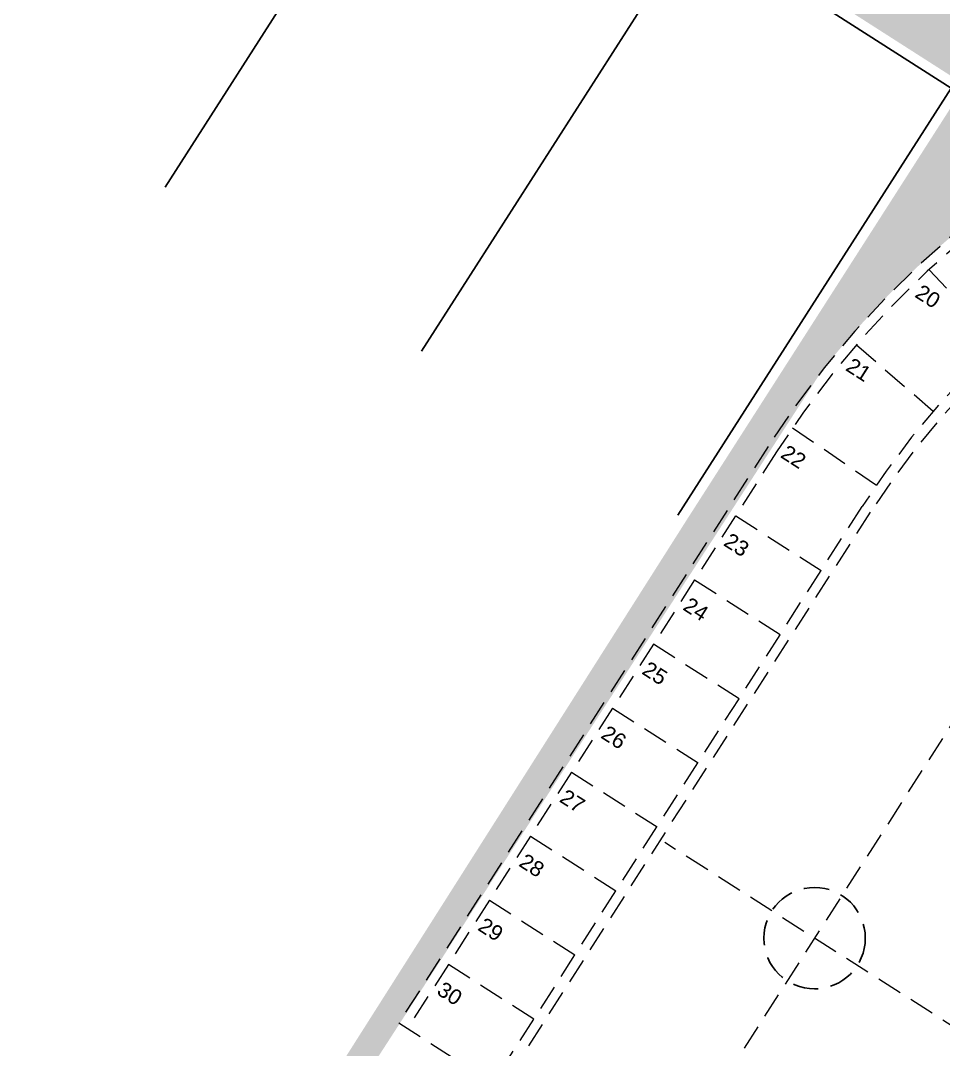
# Model space of a CAD drawing. Header units: inches. Extents: x 249 to 1192, y -18 to 440.
# Drawn here: x 917.16 to 926.26, y 72.29 to 82.44 of the extents above; entities that cross this region are included whole.
import ezdxf

# ---------------------------------------------------------------- set-up
doc = ezdxf.new("R2010")
doc.units = ezdxf.units.IN
doc.header["$MEASUREMENT"] = 0
doc.linetypes.add('CENTER2', pattern=[1.125, 0.75, -0.125, 0.125, -0.125])
doc.linetypes.add('DASHED2', pattern=[0.375, 0.25, -0.125])
for name, color, linetype in [('AS', 15, 'CENTER2'), ('KENDARAAN', 9, 'Continuous'), ('RUMPUT', 86, 'Continuous')]:
    doc.layers.add(name, color=color, linetype=linetype)
doc.layers.add('DINDING', color=6, linetype='Continuous', lineweight=0)
doc.layers.add('TEXT (KET. RUANG)', color=7, linetype='Continuous', lineweight=5)
doc.styles.get("Standard").update_dxf_attribs({"font": 'arial.ttf'})
pattern_1 = [(57.36874968947846, (0, 0), (-0.0535506494527033, 0.244197313478704), [0.046875, -0.30667839075]), (12.36874968947846, (0, 0), (-0.05355064946683093, 0.2441973135431277), [0.04687499999999999, -0.203125]), (102.3687496894784, (0, 0), (-0.2441973135431277, -0.05355064946683093), [0.04687499999999999, -0.203125])]

# ---------------------------------------------------------------- blocks, each defined once
blk = doc.blocks.new('LT1')
at = {"layer": 'AS', "linetype": 'DASHED2'}
blk.add_circle((690.8077683769638, 97.17096387470926), 0.5, dxfattribs=at)
at = {"layer": 'DINDING', "linetype": 'DASHED2'}
for points in [[(697.107768376964, 110.3074566602388, 0.4142135623730915), (687.8077683769642, 101.0074566602389), (687.8077683769641, 94.25853849603962)], [(697.107768376964, 110.2074566602388, 0.4142135623730941), (687.9077683769641, 101.0074566602389), (687.9077683769641, 94.25853849603962)], [(688.907768376964, 91.00745666023883), (688.907768376964, 101.0074566602389, -0.4142135623730919), (697.107768376964, 109.207456660239), (697.8208333389001, 109.207456660239)], [(689.007768376964, 91.00745666023883), (689.007768376964, 101.0074566602389, -0.414213562373095), (697.107768376964, 109.1074566602389), (697.7839154115603, 109.1074566602389)], [(697.107768376964, 107.3074566602391, 0.4142135623730924), (690.8077683769638, 101.0074566602389), (690.8077683769638, 91.00745666023883)]]:
    blk.add_lwpolyline(points, format="xyb", dxfattribs=at)
for points in [[(688.2061349884813, 103.3314452611245), (689.1737038350553, 103.0788378045065)], [(688.001902424667, 102.3201657897866), (688.9916704629601, 102.1774800148358)], [(687.9121814085495, 101.2923782394927), (688.9117017312032, 101.2614085026173)], [(687.9077683769641, 100.2585384960396), (688.907768376964, 100.2585384960396)], [(687.9077683769641, 99.50853849603962), (688.907768376964, 99.50853849603962)], [(687.9077683769641, 98.75853849603962), (688.907768376964, 98.75853849603962)], [(687.9077683769641, 98.00853849603962), (688.907768376964, 98.00853849603962)], [(687.9077683769641, 97.25853849603962), (688.907768376964, 97.25853849603962)], [(692.5577683769638, 97.17242466039247), (689.0577708156991, 97.16950309106173)], [(687.9077683769641, 96.50853849603962), (688.907768376964, 96.50853849603962)], [(687.9077683769641, 95.75853849603962), (688.907768376964, 95.75853849603962)], [(687.9077683769641, 95.00853849603962), (688.907768376964, 95.00853849603962)], [(687.8077683769641, 94.25853849603962), (688.907768376964, 94.25853849603962)]]:
    blk.add_lwpolyline(points, dxfattribs=at)
at = {"layer": 'TEXT (KET. RUANG)', "linetype": 'DASHED2'}
for s, p in [('20', (688.219334608773, 103.027531635875)), ('21', (688.0349100060149, 102.0503825184963)), ('22', (687.9572734332445, 100.9818259037736)), ('23', (687.952860401659, 99.94798616032054)), ('24', (687.9572734332445, 99.19798616032054)), ('25', (687.9572734332445, 98.44798616032054)), ('26', (687.9572734332445, 97.69798616032054)), ('27', (687.952860401659, 96.94798616032054)), ('28', (687.9572734332445, 96.19798616032054)), ('29', (687.9572734332445, 95.44798616032054)), ('30', (687.9572734332445, 94.69798616032054))]:
    blk.add_text(s, height=0.1507495216806189, dxfattribs=at).set_placement(p)

msp = doc.modelspace()

# ---------------------------------------------------------------- hatches: boundary and pattern name
at = {"layer": 'RUMPUT'}
h = msp.add_hatch(dxfattribs=at)
h.set_pattern_fill('GRASS', color=256, scale=0.25, angle=-32.63125031052153, style=0)
h.set_pattern_definition(pattern_1)
edge = h.paths.add_edge_path(flags=17)
edge.add_line((928.2641801358429, 87.77966679945874), (928.2102571162511, 87.69545095796715))
edge.add_line((928.2102571162511, 87.69545095796715), (927.4523145428277, 88.18075813429114))
edge.add_line((927.4523145428277, 88.18075813429114), (927.9376217191518, 88.93870070771442))
edge.add_line((927.9376217191518, 88.93870070771442), (944.9810419464964, 115.3713075449288))
edge.add_line((944.9810419464964, 115.3713075449288), (944.6881731201454, 115.5588301200329))
edge.add_line((944.6881731201454, 115.5588301200329), (940.4070226355534, 108.5805976980109))
edge.add_line((940.4070226355534, 108.5805976980109), (924.7936289507031, 90.12836316794235))
edge.add_line((924.7936289507031, 90.12836316794235), (906.9246372932737, 96.97757937312682))
edge.add_line((906.9246372932737, 96.97757937312682), (902.6198956972332, 99.28170147302345))
edge.add_line((902.6198956972332, 99.28170147302345), (887.5537847216924, 69.67303889785137))
edge.add_line((887.5537847216924, 69.67303889785137), (887.5839640358097, 69.65371522052908))
edge.add_line((887.5839640358097, 69.65371522052908), (891.466421446403, 75.71725580791895))
edge.add_line((891.466421446403, 75.71725580791895), (893.1507382762345, 74.6387954160869))
edge.add_line((893.1507382762345, 74.6387954160869), (895.8468892558133, 78.84958749066337))
edge.add_line((895.8468892558133, 78.84958749066337), (898.4575803420505, 77.17797388332485))
edge.add_line((898.4575803420505, 77.17797388332485), (900.9840555867966, 75.56028329557753))
edge.add_line((900.9840555867966, 75.56028329557753), (903.1766002224103, 74.15640695535856))
edge.add_line((903.1766002224103, 74.15640695535856), (906.0370060762891, 72.32490212008338))
edge.add_line((906.0370060762891, 72.32490212008338), (908.5634813210349, 70.70721153233623))
edge.add_line((908.5634813210349, 70.70721153233623), (911.0899565657808, 69.08952094458907))
edge.add_arc((911.5752637421049, 69.84746351801277), 0.8999999999999068, 237.3687496894809, 417.3687496894814)
edge.add_line((912.060570918429, 70.60540609143649), (909.5340956736832, 72.22309667918358))
edge.add_line((909.5340956736832, 72.22309667918358), (907.0076204289373, 73.84078726693082))
edge.add_line((907.0076204289373, 73.84078726693082), (905.4287087104201, 74.85175724624926))
edge.add_line((905.4287087104201, 74.85175724624926), (904.4811451841913, 75.45847785467842))
edge.add_line((904.4811451841913, 75.45847785467842), (901.9546699394457, 77.07616844242597))
edge.add_line((901.9546699394457, 77.07616844242597), (899.4281946946996, 78.69385903017334))
edge.add_line((899.4281946946996, 78.69385903017334), (896.8175036084624, 80.36547263751206))
edge.add_line((896.8175036084624, 80.36547263751206), (899.5136545880416, 84.57626471208866))
edge.add_line((899.5136545880416, 84.57626471208866), (897.8293377582106, 85.65472510392057))
edge.add_line((897.8293377582106, 85.65472510392057), (901.711795168804, 91.71826569131034))
edge.add_line((901.711795168804, 91.71826569131034), (903.396111998635, 90.63980529947843))
edge.add_line((903.396111998635, 90.63980529947843), (906.0922629782137, 94.85059737405518))
edge.add_line((906.0922629782137, 94.85059737405518), (921.3353302881803, 85.09053082797953))
edge.add_line((921.3353302881803, 85.09053082797953), (926.4724966191636, 81.8012266328933))
edge.add_line((926.4724966191636, 81.8012266328933), (923.7225291895686, 77.50638515495434))
edge.add_line((923.7225291895686, 77.50638515495434), (919.4630514694381, 70.79575980628869))
edge.add_line((919.4630514694381, 70.79575980628869), (919.6768221338964, 70.6588834238465))
edge.add_line((919.6768221338964, 70.6588834238465), (925.0547665600768, 78.97698642392996))
edge.add_arc((932.3615963517668, 73.22370576023272), 9.300000000000063, 66.3350080141156, 141.7836714338509, ccw=False)
edge.add_line((936.0945068641443, 81.74165029554075), (936.5596564253326, 82.46811112825382))
edge.add_line((936.5596564253326, 82.46811112825382), (928.2641801358429, 87.77966679945874))
edge = h.paths.add_edge_path()
edge.add_arc((902.0036540352788, 51.04019550044824), 2.899999999999944, 21.48045213667681, 57.36874968948014)
edge.add_line((903.5674216034345, 53.48245490370259), (886.5721298860624, 64.36446275412109))
edge.add_line((886.5721298860624, 64.36446275412109), (889.2682808656411, 68.575254828697))
edge.add_line((889.2682808656411, 68.575254828697), (887.5537847216924, 69.67303889785137))
edge.add_line((887.5537847216924, 69.67303889785137), (884.8649772892379, 64.38886223630908))
edge.add_line((884.8649772892379, 64.38886223630908), (899.8177184374615, 52.38925393144922))
edge.add_line((899.8177184374615, 52.38925393144922), (892.7388052037916, 34.03850843705635))
edge.add_line((892.7388052037916, 34.03850843705635), (893.045840120689, 33.8974270920169))
edge.add_line((893.045840120689, 33.8974270920169), (904.7022274439962, 52.10212843513062))
edge = h.paths.add_edge_path()
edge.add_arc((936.7399936000423, 45.06376926786742), 1.89999999999996, 57.36874968947894, 147.3687496894797)
edge.add_line((935.1398926117033, 46.08830664010732), (918.367172414215, 19.89302387901222))
edge.add_line((918.367172414215, 19.89302387901222), (918.7450692695429, 19.62800377191144))
edge.add_line((918.7450692695429, 19.62800377191144), (936.7549778665605, 42.71331442345686))
edge.add_line((936.7549778665605, 42.71331442345686), (952.0053637954163, 30.06494154661328))
edge.add_line((952.0053637954163, 30.06494154661328), (952.4805707531593, 32.5023109921315))
edge.add_line((952.4805707531593, 32.5023109921315), (994.0278929164667, 85.51311961030572))
edge.add_line((994.0278929164667, 85.51311961030572), (953.000433015902, 112.1961135678978))
edge.add_line((953.000433015902, 112.1961135678978), (949.1372720901161, 114.3550084164287))
edge.add_line((949.1372720901161, 114.3550084164287), (945.2741111643297, 116.5139032649596))
edge.add_line((945.2741111643297, 116.5139032649596), (940.4070226355534, 108.5805976980109))
edge.add_line((940.4070226355534, 108.5805976980109), (924.7936289507031, 90.12836316794235))
edge.add_line((924.7936289507031, 90.12836316794235), (906.9246372932737, 96.97757937312682))
edge.add_line((906.9246372932737, 96.97757937312682), (902.6198956972332, 99.28170147302345))
edge.add_line((902.6198956972332, 99.28170147302345), (887.5537847216924, 69.67303889785137))
edge.add_line((887.5537847216924, 69.67303889785137), (887.5839640358097, 69.65371522052908))
edge.add_line((887.5839640358097, 69.65371522052908), (891.466421446403, 75.71725580791895))
edge.add_line((891.466421446403, 75.71725580791895), (893.1507382762345, 74.6387954160869))
edge.add_line((893.1507382762345, 74.6387954160869), (895.8468892558133, 78.84958749066337))
edge.add_line((895.8468892558133, 78.84958749066337), (898.4575803420505, 77.17797388332485))
edge.add_line((898.4575803420505, 77.17797388332485), (900.9840555867966, 75.56028329557753))
edge.add_line((900.9840555867966, 75.56028329557753), (903.1766002224103, 74.15640695535856))
edge.add_line((903.1766002224103, 74.15640695535856), (906.0370060762891, 72.32490212008338))
edge.add_line((906.0370060762891, 72.32490212008338), (908.5634813210349, 70.70721153233623))
edge.add_line((908.5634813210349, 70.70721153233623), (911.0899565657808, 69.08952094458907))
edge.add_arc((911.5752637421049, 69.84746351801277), 0.8999999999999068, 237.3687496894809, 417.3687496894814)
edge.add_line((912.060570918429, 70.60540609143649), (909.5340956736832, 72.22309667918358))
edge.add_line((909.5340956736832, 72.22309667918358), (907.0076204289373, 73.84078726693082))
edge.add_line((907.0076204289373, 73.84078726693082), (905.4287087104201, 74.85175724624926))
edge.add_line((905.4287087104201, 74.85175724624926), (904.4811451841913, 75.45847785467842))
edge.add_line((904.4811451841913, 75.45847785467842), (901.9546699394457, 77.07616844242597))
edge.add_line((901.9546699394457, 77.07616844242597), (899.4281946946996, 78.69385903017334))
edge.add_line((899.4281946946996, 78.69385903017334), (896.8175036084624, 80.36547263751206))
edge.add_line((896.8175036084624, 80.36547263751206), (899.5136545880416, 84.57626471208866))
edge.add_line((899.5136545880416, 84.57626471208866), (897.8293377582106, 85.65472510392057))
edge.add_line((897.8293377582106, 85.65472510392057), (901.711795168804, 91.71826569131034))
edge.add_line((901.711795168804, 91.71826569131034), (903.396111998635, 90.63980529947843))
edge.add_line((903.396111998635, 90.63980529947843), (906.0922629782137, 94.85059737405518))
edge.add_line((906.0922629782137, 94.85059737405518), (921.3353302881803, 85.09053082797953))
edge.add_line((921.3353302881803, 85.09053082797953), (926.4724966191636, 81.8012266328933))
edge.add_line((926.4724966191636, 81.8012266328933), (923.7225291895686, 77.50638515495434))
edge.add_line((923.7225291895686, 77.50638515495434), (919.4630514694381, 70.79575980628869))
edge.add_line((919.4630514694381, 70.79575980628869), (919.6768221338964, 70.6588834238465))
edge.add_line((919.6768221338964, 70.6588834238465), (925.0547665600768, 78.97698642392996))
edge.add_arc((932.3615963517668, 73.22370576023272), 9.300000000000063, 66.3350080141156, 141.7836714338509, ccw=False)
edge.add_line((936.0945068641443, 81.74165029554075), (936.5596564253326, 82.46811112825382))
edge.add_line((936.5596564253326, 82.46811112825382), (928.2641801358429, 87.77966679945874))
edge.add_line((928.2641801358429, 87.77966679945874), (928.2102571162511, 87.69545095796715))
edge.add_line((928.2102571162511, 87.69545095796715), (927.4523145428277, 88.18075813429114))
edge.add_line((927.4523145428277, 88.18075813429114), (927.9376217191518, 88.93870070771442))
edge.add_line((927.9376217191518, 88.93870070771442), (944.9810419464964, 115.3713075449288))
edge.add_line((944.9810419464964, 115.3713075449288), (944.8968261050047, 115.4252305645203))
edge.add_line((944.8968261050047, 115.4252305645203), (945.3821332813288, 116.1831731379438))
edge.add_line((945.3821332813288, 116.1831731379438), (945.0378815538876, 115.2746288968673))
edge.add_line((945.0378815538876, 115.2746288968673), (966.3961127163827, 101.4809171293647))
edge.add_line((966.3961127163827, 101.4809171293647), (987.2184795251612, 88.14845053534901))
edge.add_line((987.2184795251612, 88.14845053534901), (987.7848094723097, 89.0329327735874))
edge.add_line((987.7848094723097, 89.0329327735874), (987.302433925307, 88.09412145713429))
edge.add_line((987.302433925307, 88.09412145713429), (987.9761557069371, 87.66273134038346))
edge.add_line((987.9761557069371, 87.66273134038346), (989.8828169332337, 86.56062110194841))
edge.add_line((989.8828169332337, 86.56062110194841), (990.4566952614961, 86.19316942314298))
edge.add_line((990.4566952614961, 86.19316942314298), (978.5775728439762, 67.60634550868166))
edge.add_line((978.5775728439762, 67.60634550868166), (977.5716846833689, 68.26077967617172))
edge.add_line((977.5716846833689, 68.26077967617172), (973.9826760007685, 62.8408073817882))
edge.add_arc((963.9830200851626, 69.08097359424411), 11.78697555735094, 271.6088435800943, 328.0342658814109, ccw=False)
edge.add_line((964.3139503599157, 57.29864453998494), (963.9111392153795, 57.18526117887534))
edge.add_line((963.9111392153795, 57.18526117887534), (963.6031439829555, 56.90197414856324))
edge.add_line((963.6031439829555, 56.90197414856324), (962.2875738019668, 54.94786372696018))
edge.add_line((962.2875738019668, 54.94786372696018), (966.4964052996177, 52.25296809585404))
edge.add_line((966.4964052996177, 52.25296809585404), (961.5354874971927, 44.50511067863346))
edge.add_line((961.5354874971927, 44.50511067863346), (959.0090122524455, 46.12280126638152))
edge.add_line((959.0090122524455, 46.12280126638152), (955.8275540965428, 41.15406661838088))
edge.add_line((955.8275540965428, 41.15406661838088), (953.0774800973729, 36.85905870231281))
edge.add_line((953.0774800973729, 36.85905870231281), (937.7645309722823, 46.66387025620645))
h = msp.add_hatch(dxfattribs=at)
h.set_pattern_fill('GRASS', color=256, scale=0.25, angle=-32.63125031052153, style=0)
h.set_pattern_definition(pattern_1)
edge = h.paths.add_edge_path()
edge.add_line((896.8175036084624, 80.36547263751206), (899.5136545880416, 84.57626471208866))
edge.add_line((899.5136545880416, 84.57626471208866), (897.8293377582106, 85.65472510392057))
edge.add_line((897.8293377582106, 85.65472510392057), (901.711795168804, 91.71826569131034))
edge.add_line((901.711795168804, 91.71826569131034), (903.396111998635, 90.63980529947843))
edge.add_line((903.396111998635, 90.63980529947843), (906.0922629782137, 94.85059737405518))
edge.add_line((906.0922629782137, 94.85059737405518), (921.3353302881803, 85.09053082797953))
edge.add_line((921.3353302881803, 85.09053082797953), (926.4724966191636, 81.8012266328933))
edge.add_line((926.4724966191636, 81.8012266328933), (923.7225291895686, 77.50638515495397))
edge.add_line((923.7225291895686, 77.50638515495397), (919.4630514694381, 70.79575980628869))
edge.add_line((919.4630514694381, 70.79575980628869), (919.6768221338964, 70.6588834238465))
edge.add_line((919.6768221338964, 70.6588834238465), (925.0547665600768, 78.97698642392993))
edge.add_arc((932.3615963517669, 73.22370576023259), 9.300000000000214, 66.33500801411651, 141.7836714338508, ccw=False)
edge.add_line((936.0945068641443, 81.74165029554075), (936.5596564253326, 82.46811112825382))
edge.add_line((936.5596564253326, 82.46811112825382), (928.2641801358429, 87.77966679945874))
edge.add_line((928.2641801358429, 87.77966679945874), (928.2102571162511, 87.69545095796715))
edge.add_line((928.2102571162511, 87.69545095796715), (927.4523145428277, 88.18075813429114))
edge.add_line((927.4523145428277, 88.18075813429114), (927.9376217191518, 88.93870070771442))
edge.add_line((927.9376217191518, 88.93870070771442), (944.9810419464964, 115.3713075449288))
edge.add_line((944.9810419464964, 115.3713075449288), (944.8968261050047, 115.4252305645203))
edge.add_line((944.8968261050047, 115.4252305645203), (945.3821332813288, 116.1831731379438))
edge.add_line((945.3821332813288, 116.1831731379438), (946.1400758547525, 115.6978659616198))
edge.add_line((946.1400758547525, 115.6978659616198), (987.7311629355854, 88.94914873724179))
edge.add_line((987.7311629355854, 88.94914873724179), (987.7848094723097, 89.0329327735874))
edge.add_line((987.7848094723097, 89.0329327735874), (988.5427520457331, 88.54762559726345))
edge.add_line((988.5427520457331, 88.54762559726345), (987.9761557069371, 87.66273134038346))
edge.add_line((987.9761557069371, 87.66273134038346), (989.8828169332337, 86.56062110194841))
edge.add_line((989.8828169332337, 86.56062110194841), (990.4566952614961, 86.19316942314298))
edge.add_line((990.4566952614961, 86.19316942314298), (978.5775728439764, 67.60634550868144))
edge.add_line((978.5775728439764, 67.60634550868144), (977.5716846833689, 68.26077967617147))
edge.add_line((977.5716846833689, 68.26077967617147), (973.9826760007685, 62.84080738178788))
edge.add_arc((963.983020085164, 69.08097359424208), 11.78697555734887, 271.6088435800879, 328.03426588141446, ccw=False)
edge.add_line((964.3139503599157, 57.29864453998494), (963.9111392153795, 57.18526117887534))
edge.add_line((963.9111392153795, 57.18526117887534), (963.6031439829555, 56.90197414856324))
edge.add_line((963.6031439829555, 56.90197414856324), (962.2875738019668, 54.94786372696018))
edge.add_line((962.2875738019668, 54.94786372696018), (966.4964052996177, 52.25296809585404))
edge.add_line((966.4964052996177, 52.25296809585404), (961.5354874971927, 44.50511067863346))
edge.add_line((961.5354874971927, 44.50511067863346), (959.0090122524455, 46.12280126638152))
edge.add_line((959.0090122524455, 46.12280126638152), (955.8275540965428, 41.15406661838088))
edge.add_line((955.8275540965428, 41.15406661838088), (953.0774800973729, 36.85905870231281))
edge.add_line((953.0774800973729, 36.85905870231281), (937.7645309722823, 46.66387025620645))
edge.add_arc((936.7399936000423, 45.06376926786742), 1.89999999999996, 57.36874968947894, 147.3687496894797)
edge.add_line((935.1398926117033, 46.08830664010732), (918.367172414215, 19.89302387901222))
edge.add_line((918.367172414215, 19.89302387901222), (918.7450692695429, 19.62800377191144))
edge.add_line((918.7450692695429, 19.62800377191144), (936.7549778665605, 42.71331442345686))
edge.add_line((936.7549778665605, 42.71331442345686), (952.0053637954163, 30.0649415466133))
edge.add_line((952.0053637954163, 30.0649415466133), (952.4805707531593, 32.50231099213147))
edge.add_line((952.4805707531593, 32.50231099213147), (994.0278929164667, 85.51311961030571))
edge.add_line((994.0278929164667, 85.51311961030571), (953.000433015902, 112.1961135678978))
edge.add_line((953.000433015902, 112.1961135678978), (949.1372720901161, 114.3550084164287))
edge.add_line((949.1372720901161, 114.3550084164287), (945.2741111643297, 116.5139032649596))
edge.add_line((945.2741111643297, 116.5139032649596), (940.4070226355534, 108.5805976980109))
edge.add_line((940.4070226355534, 108.5805976980109), (924.7936289507031, 90.12836316794235))
edge.add_line((924.7936289507031, 90.12836316794235), (906.9246372932737, 96.97757937312682))
edge.add_line((906.9246372932737, 96.97757937312682), (902.6198956972332, 99.28170147302345))
edge.add_line((902.6198956972332, 99.28170147302345), (887.5537847216924, 69.67303889785137))
edge.add_line((887.5537847216924, 69.67303889785137), (887.5839640358097, 69.65371522052908))
edge.add_line((887.5839640358097, 69.65371522052908), (891.466421446403, 75.71725580791895))
edge.add_line((891.466421446403, 75.71725580791895), (893.1507382762345, 74.6387954160869))
edge.add_line((893.1507382762345, 74.6387954160869), (895.8468892558133, 78.84958749066337))
edge.add_line((895.8468892558133, 78.84958749066337), (898.4575803420505, 77.17797388332485))
edge.add_line((898.4575803420505, 77.17797388332485), (900.9840555867966, 75.56028329557753))
edge.add_line((900.9840555867966, 75.56028329557753), (903.1766002224103, 74.15640695535856))
edge.add_line((903.1766002224103, 74.15640695535856), (906.0370060762891, 72.32490212008338))
edge.add_line((906.0370060762891, 72.32490212008338), (908.5634813210349, 70.70721153233623))
edge.add_line((908.5634813210349, 70.70721153233623), (911.0899565657808, 69.08952094458907))
edge.add_arc((911.5752637421049, 69.84746351801277), 0.8999999999999068, 237.3687496894809, 417.3687496894814)
edge.add_line((912.060570918429, 70.60540609143649), (909.5340956736832, 72.22309667918358))
edge.add_line((909.5340956736832, 72.22309667918358), (907.0076204289373, 73.84078726693082))
edge.add_line((907.0076204289373, 73.84078726693082), (905.4287087104201, 74.85175724624926))
edge.add_line((905.4287087104201, 74.85175724624926), (904.4811451841913, 75.45847785467842))
edge.add_line((904.4811451841913, 75.45847785467842), (901.9546699394457, 77.07616844242597))
edge.add_line((901.9546699394457, 77.07616844242597), (899.4281946946996, 78.69385903017334))
edge.add_line((899.4281946946996, 78.69385903017334), (896.8175036084624, 80.36547263751206))
h = msp.add_hatch(dxfattribs=at)
h.set_pattern_fill('GRASS', color=256, scale=0.25, angle=-32.63125031052153, style=0)
h.set_pattern_definition(pattern_1)
edge = h.paths.add_edge_path()
edge.add_line((929.3508604070871, 76.43236109719456), (929.494395963985, 76.14147738121443))
edge.add_line((929.494395963985, 76.14147738121443), (929.2275455425013, 76.31202658633588))
edge.add_arc((932.3615963517557, 73.22370576024105), 4.399999999986277, 135.4210754378585, 147.3687496894757)
edge.add_line((928.6560993261401, 75.59631862226323), (923.3177203865736, 67.2589503146009))
edge.add_line((923.3177203865736, 67.2589503146009), (925.8025669825494, 65.66791436098704))
edge.add_line((925.8025669825494, 65.66791436098704), (933.3811310326134, 77.5039568083083))
edge.add_arc((932.3615963517669, 73.22370576023279), 4.400000000000036, 76.60208950278718, 133.1772942586112)

# ---------------------------------------------------------------- linework, layer by layer
at = {"layer": 'KENDARAAN'}
for points in [[(918.5852562890099, 80.79552291191183), (921.2814072685889, 85.0063149864882), (918.7549320238431, 86.62400557423555), (916.058781044264, 82.41321349965918)], [(921.1117315337553, 79.17783232416426), (923.8078825133344, 83.38862439874069), (921.2814072685886, 85.00631498648804), (918.5852562890097, 80.79552291191166)], [(923.6382067785015, 77.56014173641697), (926.3343577580806, 81.77093381099334), (923.8078825133346, 83.3886243987408), (921.1117315337558, 79.17783232416443)]]:
    msp.add_lwpolyline(points, dxfattribs=at)

# ---------------------------------------------------------------- block references
at = {"rotation": 327.3687496894794}
msp.add_blockref('LT1', (290.820152466427, 364.0609846809285), dxfattribs=at)

doc.saveas('drawing.dxf')
